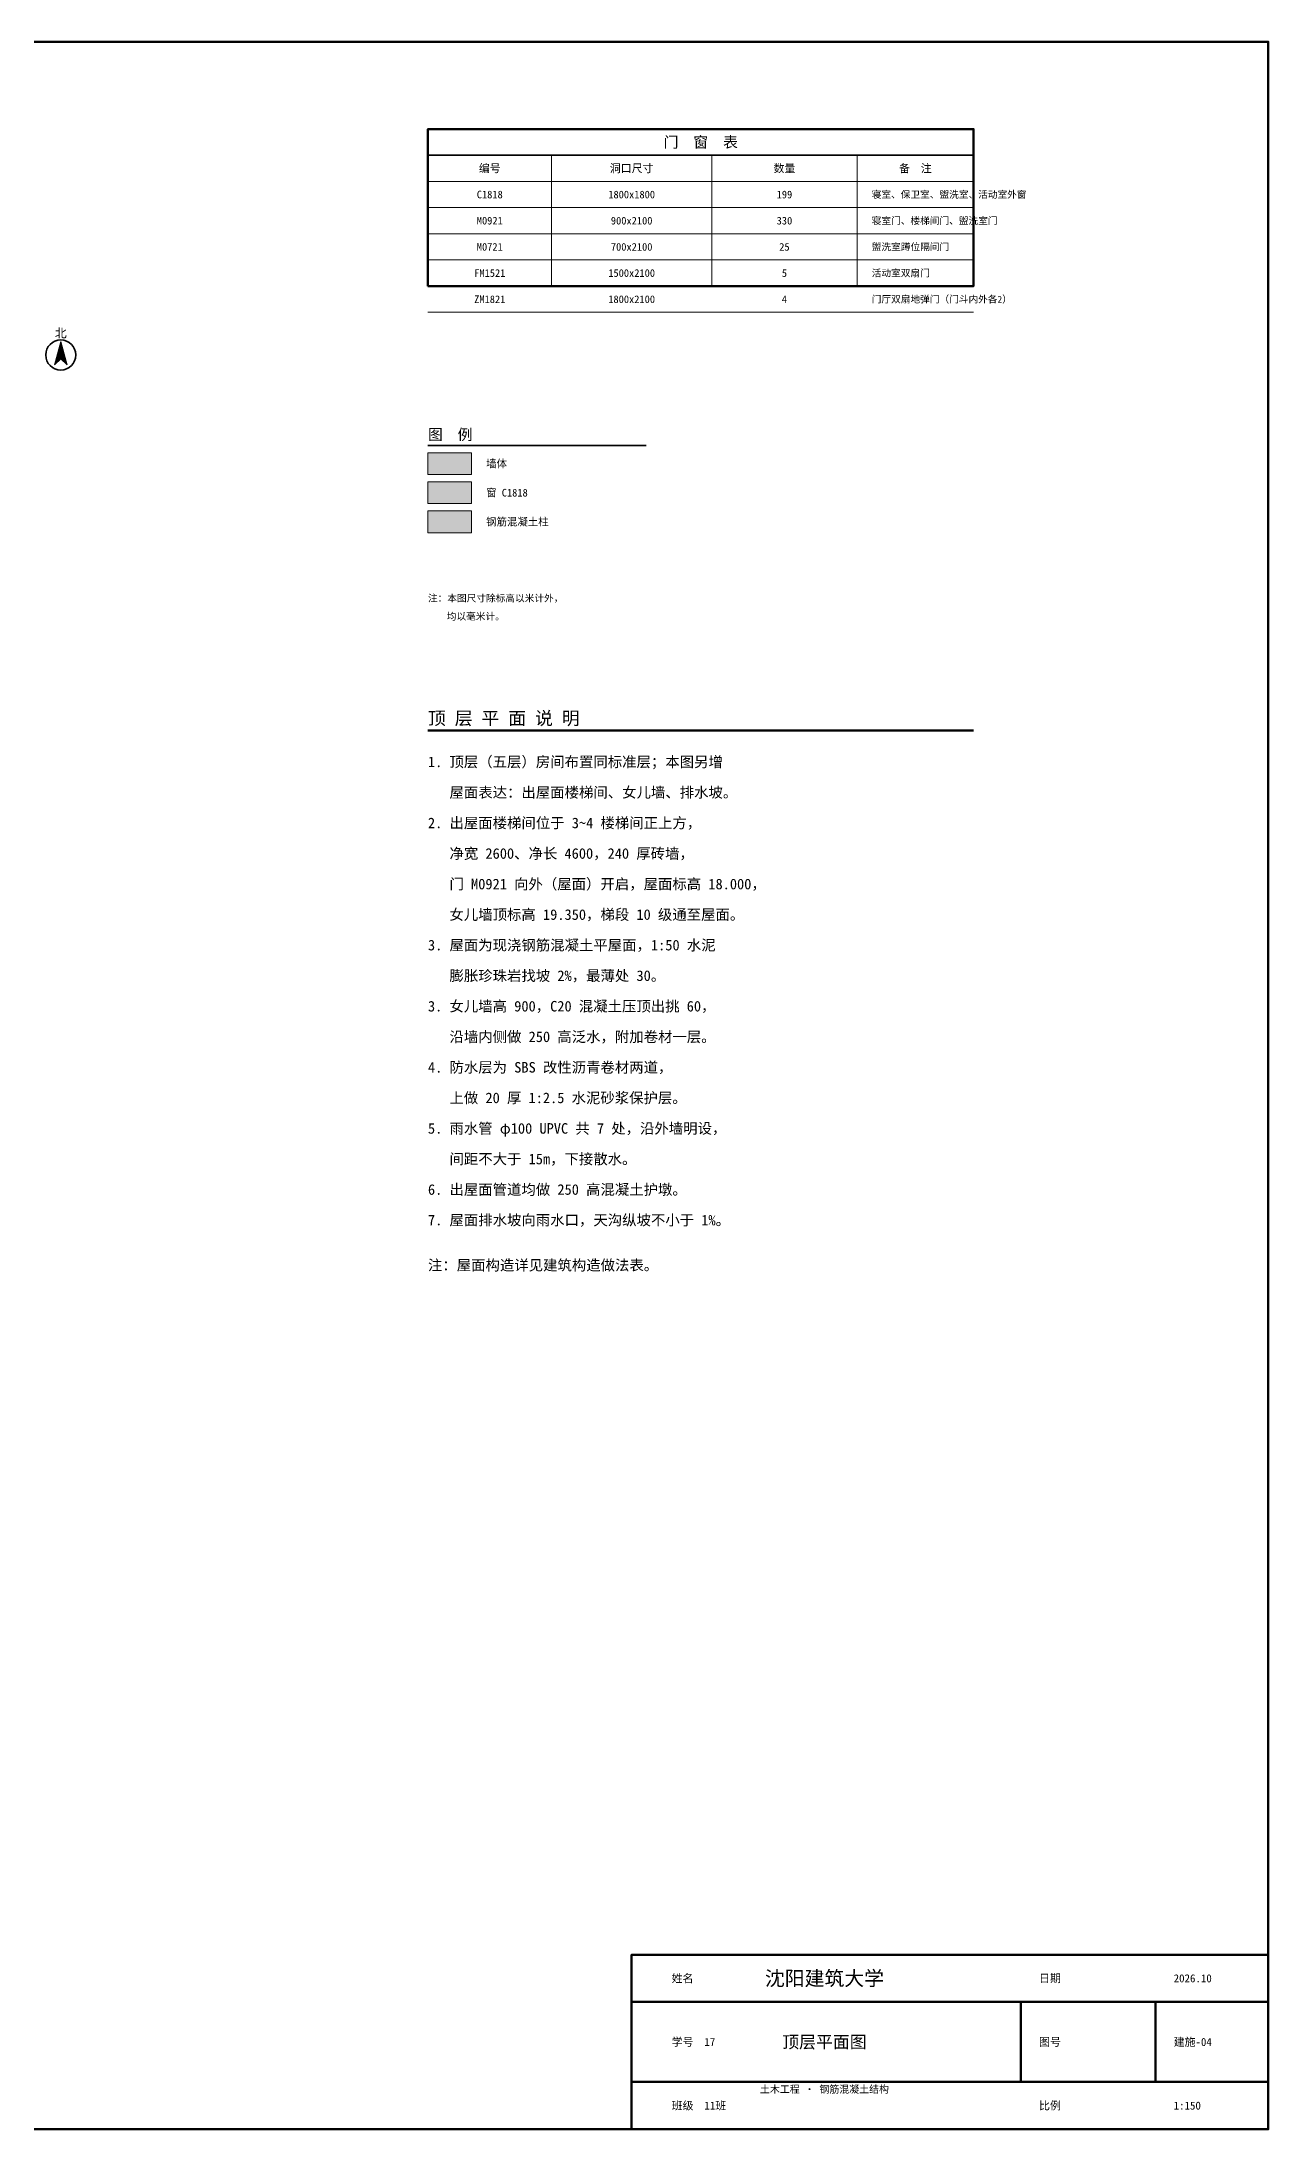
# Model space of a CAD drawing. Header units: millimetres. Extents: x -765001 to 8514001, y -765001 to 8412001.
# Drawn here: x 74075 to 124650, y 1500 to 87600 of the extents above; entities that cross this region are included whole.
import ezdxf
from ezdxf.enums import TextEntityAlignment as Align

# ---------------------------------------------------------------- set-up
doc = ezdxf.new("R2010")
doc.units = ezdxf.units.MM
doc.header["$LTSCALE"] = 3000
for name, color, linetype, lineweight in [('A-ANNO-TEXT', 7, 'CONTINUOUS', 13), ('A-ANNO-THIN', 7, 'CONTINUOUS', 9), ('A-DOOR', 7, 'CONTINUOUS', 35), ('A-FLOR', 7, 'CONTINUOUS', 18), ('A-HATCH', 8, 'CONTINUOUS', 9), ('A-WALL', 7, 'CONTINUOUS', 50)]:
    doc.layers.add(name, color=color, linetype=linetype, lineweight=lineweight)
doc.styles.add('HZ', font='simsun.ttc')
doc.styles.add('HZHT', font='simhei.ttf')

msp = doc.modelspace()

# ---------------------------------------------------------------- hatches: boundary and pattern name
at = {"layer": 'A-HATCH'}
h = msp.add_hatch(color=8, dxfattribs=at)
h.dxf.hatch_style = 1
h.paths.add_polyline_path([(74860, 75240), (74600, 74280), (74860, 74520), (75120, 74280)])
h = msp.add_hatch(color=254, dxfattribs=at)
h.dxf.hatch_style = 1
h.paths.add_polyline_path([(90000, 69750), (91800, 69750), (91800, 70650), (90000, 70650)])
h = msp.add_hatch(color=7, dxfattribs=at)
h.dxf.hatch_style = 1
h.paths.add_polyline_path([(90000, 68550), (91800, 68550), (91800, 69450), (90000, 69450)])
h = msp.add_hatch(color=8, dxfattribs=at)
h.dxf.hatch_style = 1
h.paths.add_polyline_path([(90000, 67350), (91800, 67350), (91800, 68250), (90000, 68250)])

# ---------------------------------------------------------------- linework, layer by layer
at = {"layer": 'A-ANNO-THIN'}
msp.add_lwpolyline([(74860, 75240), (74600, 74280), (74860, 74520), (75120, 74280)], close=True, dxfattribs=at)
at = {"layer": 'A-DOOR'}
for p, q in [((90000, 82920), (112500, 82920)), ((90000, 70950), (99000, 70950))]:
    msp.add_line(p, q, dxfattribs=at)
msp.add_circle((74860, 74680), 620, dxfattribs=at)
at = {"layer": 'A-FLOR'}
for p, q in [((95100, 82920), (95100, 77520)), ((101700, 82920), (101700, 77520)), ((107700, 82920), (107700, 77520)), ((90000, 81840), (112500, 81840)), ((90000, 80760), (112500, 80760)), ((90000, 79680), (112500, 79680)), ((90000, 78600), (112500, 78600)), ((90000, 77520), (112500, 77520)), ((90000, 76440), (112500, 76440))]:
    msp.add_line(p, q, dxfattribs=at)
for points in [[(90000, 69750), (91800, 69750), (91800, 70650), (90000, 70650)], [(90000, 68550), (91800, 68550), (91800, 69450), (90000, 69450)], [(90000, 67350), (91800, 67350), (91800, 68250), (90000, 68250)]]:
    msp.add_lwpolyline(points, close=True, dxfattribs=at)
at = {"layer": 'A-WALL'}
for p, q in [((90000, 59190), (112500, 59190)), ((98400, 6750), (124650, 6750)), ((114450, 3450), (114450, 6750)), ((120000, 3450), (120000, 6750)), ((98400, 3450), (124650, 3450))]:
    msp.add_line(p, q, dxfattribs=at)
for points in [[(1500, 1500), (124650, 1500), (124650, 87600), (1500, 87600)], [(3750, 1500), (124650, 1500), (124650, 87600), (3750, 87600)], [(90000, 77520), (112500, 77520), (112500, 84000), (90000, 84000)], [(98400, 1500), (124650, 1500), (124650, 8700), (98400, 8700)]]:
    msp.add_lwpolyline(points, close=True, dxfattribs=at)

# ---------------------------------------------------------------- texts
at = {"layer": 'A-ANNO-TEXT'}
for s, height, style, p in [('门  窗  表', 450, 'HZHT', (101250, 83460)), ('编号', 330, 'HZ', (92550, 82380)), ('洞口尺寸', 330, 'HZ', (98400, 82380)), ('数量', 330, 'HZ', (104700, 82380)), ('备  注', 330, 'HZ', (110100, 82380)), ('C1818', 315, 'HZ', (92550, 81300)), ('1800x1800', 315, 'HZ', (98400, 81300)), ('199', 315, 'HZ', (104700, 81300)), ('M0921', 315, 'HZ', (92550, 80220)), ('900x2100', 315, 'HZ', (98400, 80220)), ('330', 315, 'HZ', (104700, 80220)), ('M0721', 315, 'HZ', (92550, 79140)), ('700x2100', 315, 'HZ', (98400, 79140)), ('25', 315, 'HZ', (104700, 79140)), ('FM1521', 315, 'HZ', (92550, 78060)), ('1500x2100', 315, 'HZ', (98400, 78060)), ('5', 315, 'HZ', (104700, 78060)), ('ZM1821', 315, 'HZ', (92550, 76980)), ('1800x2100', 315, 'HZ', (98400, 76980)), ('4', 315, 'HZ', (104700, 76980)), ('北', 360, 'HZ', (74860, 75580)), ('沈阳建筑大学', 600, 'HZHT', (106350, 7725)), ('顶层平面图', 510, 'HZHT', (106350, 5100)), ('土木工程 · 钢筋混凝土结构', 300, 'HZ', (106350, 3150))]:
    msp.add_text(s, height=height, dxfattribs=dict(at, style=style)).set_placement(p, align=Align.MIDDLE_CENTER)
for s, height, style, p in [('寝室、保卫室、盥洗室、活动室外窗', 285, 'HZ', (108300, 81300)), ('寝室门、楼梯间门、盥洗室门', 285, 'HZ', (108300, 80220)), ('盥洗室蹲位隔间门', 285, 'HZ', (108300, 79140)), ('活动室双扇门', 285, 'HZ', (108300, 78060)), ('门厅双扇地弹门（门斗内外各2）', 285, 'HZ', (108300, 76980)), ('图  例', 450, 'HZHT', (90000, 71400)), ('墙体', 315, 'HZ', (92400, 70200)), ('窗 C1818', 315, 'HZ', (92400, 69000)), ('钢筋混凝土柱', 315, 'HZ', (92400, 67800)), ('注：本图尺寸除标高以米计外，', 285, 'HZ', (90000, 64650)), ('    均以毫米计。', 285, 'HZ', (90000, 63900)), ('顶 层 平 面 说 明', 540, 'HZHT', (90000, 59700)), ('1. 顶层（五层）房间布置同标准层；本图另增', 435, 'HZ', (90000, 57900)), ('   屋面表达：出屋面楼梯间、女儿墙、排水坡。', 435, 'HZ', (90000, 56640)), ('2. 出屋面楼梯间位于 3~4 楼梯间正上方，', 435, 'HZ', (90000, 55380)), ('   净宽 2600、净长 4600，240 厚砖墙，', 435, 'HZ', (90000, 54120)), ('   门 M0921 向外（屋面）开启，屋面标高 18.000，', 435, 'HZ', (90000, 52860)), ('   女儿墙顶标高 19.350，梯段 10 级通至屋面。', 435, 'HZ', (90000, 51600)), ('3. 屋面为现浇钢筋混凝土平屋面，1:50 水泥', 435, 'HZ', (90000, 50340)), ('   膨胀珍珠岩找坡 2%，最薄处 30。', 435, 'HZ', (90000, 49080)), ('3. 女儿墙高 900，C20 混凝土压顶出挑 60，', 435, 'HZ', (90000, 47820)), ('   沿墙内侧做 250 高泛水，附加卷材一层。', 435, 'HZ', (90000, 46560)), ('4. 防水层为 SBS 改性沥青卷材两道，', 435, 'HZ', (90000, 45300)), ('   上做 20 厚 1:2.5 水泥砂浆保护层。', 435, 'HZ', (90000, 44040)), ('5. 雨水管 φ100 UPVC 共 7 处，沿外墙明设，', 435, 'HZ', (90000, 42780)), ('   间距不大于 15m，下接散水。', 435, 'HZ', (90000, 41520)), ('6. 出屋面管道均做 250 高混凝土护墩。', 435, 'HZ', (90000, 40260)), ('7. 屋面排水坡向雨水口，天沟纵坡不小于 1%。', 435, 'HZ', (90000, 39000)), ('注：屋面构造详见建筑构造做法表。', 435, 'HZ', (90000, 37140)), ('姓名', 330, 'HZ', (100050, 7725)), ('日期', 330, 'HZ', (115200, 7725)), ('2026.10', 330, 'HZ', (120750, 7725)), ('学号  17', 330, 'HZ', (100050, 5100)), ('图号', 330, 'HZ', (115200, 5100)), ('建施-04', 330, 'HZ', (120750, 5100)), ('班级  11班', 330, 'HZ', (100050, 2475)), ('比例', 330, 'HZ', (115200, 2475)), ('1:150', 330, 'HZ', (120750, 2475))]:
    msp.add_text(s, height=height, dxfattribs=dict(at, style=style)).set_placement(p, align=Align.MIDDLE_LEFT)

doc.saveas('drawing.dxf')
